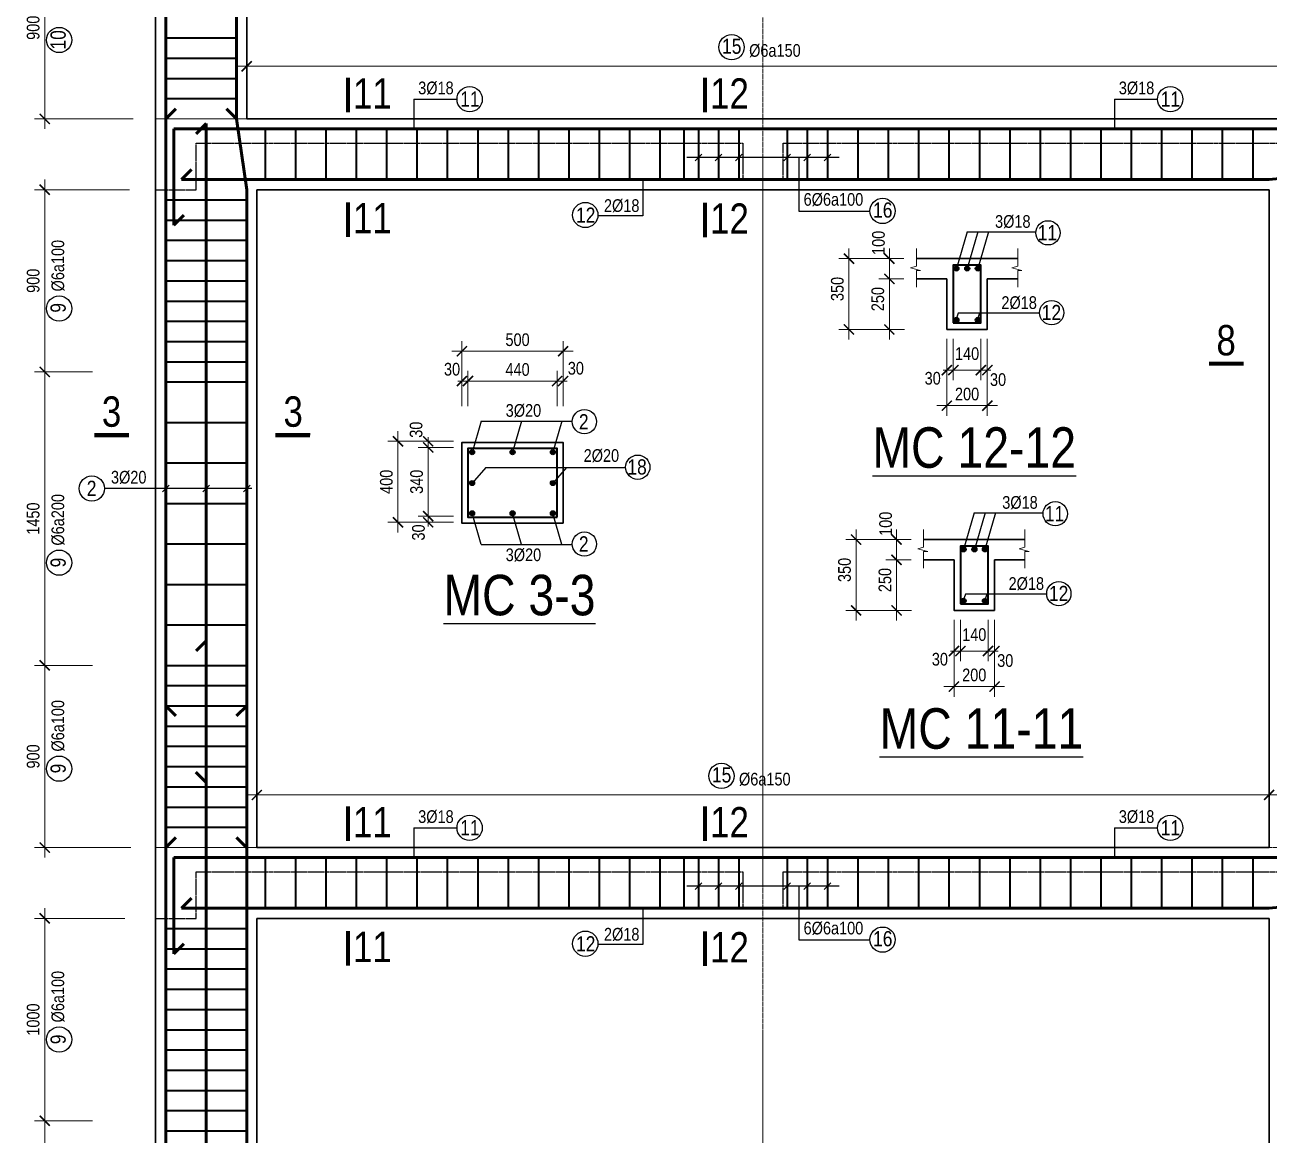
# Model space of a CAD drawing. Header units: inches. Extents: x -959662 to -910219, y 3489550 to 3514317.
# Drawn here: x -952542 to -946396, y 3495741 to 3501226 of the extents above; entities that cross this region are included whole.
import ezdxf

# ---------------------------------------------------------------- set-up
doc = ezdxf.new("R2010")
doc.units = ezdxf.units.IN
doc.header["$LTSCALE"] = 3.5
doc.header["$MEASUREMENT"] = 0
doc.linetypes.add('CENTERX2', pattern=[4, 2.5, -0.5, 0.5, -0.5])
doc.linetypes.add('DASHEDX2', pattern=[1.5, 1, -0.5])
for name, color, linetype, lineweight in [('5.TRUC', 1, 'CENTERX2', 13), ('duongkichthuoc', 4, 'Continuous', 13), ('NET BAO', 4, 'Continuous', 30), ('THEP DAI', 5, 'Continuous', 40), ('THEP DOC', 2, 'Continuous', 60)]:
    doc.layers.add(name, color=color, linetype=linetype, lineweight=lineweight)
for name, color, linetype in [('Net thay', 6, 'Continuous'), ('NETDUTDUT', 3, 'DASHEDX2'), ('text', 3, 'Continuous')]:
    doc.layers.add(name, color=color, linetype=linetype)
doc.styles.add('CHU', font='')
doc.styles.add('Helve-Condense', font='')
doc.styles.add('Text.Helve-condense', font='')
doc.styles.get('CHU').set_extended_font_data('VNI-Helve-Condense')
doc.styles.get('Helve-Condense').set_extended_font_data('VNI-Helve-Condense')
doc.styles.get('Text.Helve-condense').set_extended_font_data('VNI-Helve-Condense')
doc.dimstyles.new('TL25', dxfattribs={"dimscale": 25, "dimtxt": 2.5, "dimasz": 2, "dimexe": 2, "dimexo": 1, "dimgap": 1, "dimtad": 1, "dimdec": 0, "dimzin": 0, "dimdsep": 46, "dimtxsty": 'Helve-Condense', "dimblk": 'ARCHTICK', "dimcen": 2, "dimdle": 2, "dimclrd": 4, "dimclre": 4, "dimclrt": 4, "dimadec": 0, "dimazin": 0, "dimtfac": 0.004, "dimtdec": 0, "dimtmove": 2, "dimatfit": 3, "dimfxl": 1, "dimtolj": 1, "dimtzin": 0, "dimlwd": 13, "dimlwe": 13, "dimarcsym": 1})

# ---------------------------------------------------------------- blocks, each defined once
blk = doc.blocks.new('_ArchTick')
at = {"color": 0, "linetype": 'ByBlock', "const_width": 0.15}
blk.add_lwpolyline([(-0.5, -0.5), (0.5, 0.5)], dxfattribs=at)
blk = doc.blocks.new('*D10')
at = {"layer": 'DEFPOINTS', "color": 0, "transparency": 16777216}
for p in [(-952443.6, 3495812.2), (-952182.3, 3495812.2), (-952293.7, 3494162.2)]:
    blk.add_point(p, dxfattribs=at)
at = {"layer": 'duongkichthuoc', "color": 4, "linetype": 'Continuous', "lineweight": 13, "transparency": 16777216}
for p, q in [((-952443.6, 3494112.2), (-952443.6, 3495862.2)), ((-952207.3, 3495812.2), (-952493.6, 3495812.2)), ((-952318.7, 3494162.2), (-952493.6, 3494162.2))]:
    blk.add_line(p, q, dxfattribs=at)
at = {"layer": 'duongkichthuoc', "color": 4, "lineweight": 13, "transparency": 16777216, "xscale": 50, "yscale": 50, "zscale": 50}
for p, rotation in [((-952443.6, 3495812.2), 90), ((-952443.6, 3494162.2), 270)]:
    blk.add_blockref('_ArchTick', p, dxfattribs=dict(at, rotation=rotation))
at = {"layer": 'duongkichthuoc', "color": 4, "transparency": 16777216, "insert": (-952500.5, 3494987.2), "char_height": 62.5, "attachment_point": 5, "rotation": 90, "style": 'Helve-Condense'}
blk.add_mtext('\\A1;1650', dxfattribs=at)
blk = doc.blocks.new('*D11')
at = {"layer": 'DEFPOINTS', "color": 0, "transparency": 16777216}
for p in [(-952443.6, 3496812.2), (-952023.5, 3496812.2), (-952182.3, 3495812.2)]:
    blk.add_point(p, dxfattribs=at)
at = {"layer": 'duongkichthuoc', "color": 4, "linetype": 'Continuous', "lineweight": 13, "transparency": 16777216}
for p, q in [((-952443.6, 3495762.2), (-952443.6, 3496862.2)), ((-952048.5, 3496812.2), (-952493.6, 3496812.2)), ((-952207.3, 3495812.2), (-952493.6, 3495812.2))]:
    blk.add_line(p, q, dxfattribs=at)
at = {"layer": 'duongkichthuoc', "color": 4, "lineweight": 13, "transparency": 16777216, "xscale": 50, "yscale": 50, "zscale": 50}
for p, rotation in [((-952443.6, 3496812.2), 90), ((-952443.6, 3495812.2), 270)]:
    blk.add_blockref('_ArchTick', p, dxfattribs=dict(at, rotation=rotation))
at = {"layer": 'duongkichthuoc', "color": 4, "transparency": 16777216, "insert": (-952500.5, 3496312.2), "char_height": 62.5, "attachment_point": 5, "rotation": 90, "style": 'Helve-Condense'}
blk.add_mtext('\\A1;1000', dxfattribs=at)
blk = doc.blocks.new('*D12')
at = {"layer": 'DEFPOINTS', "color": 0, "transparency": 16777216}
for p in [(-952443.6, 3498062.2), (-952182.3, 3498062.2), (-951992.7, 3497162.2)]:
    blk.add_point(p, dxfattribs=at)
at = {"layer": 'duongkichthuoc', "color": 4, "linetype": 'Continuous', "lineweight": 13, "transparency": 16777216}
for p, q in [((-952443.6, 3497112.2), (-952443.6, 3498112.2)), ((-952207.3, 3498062.2), (-952493.6, 3498062.2)), ((-952017.7, 3497162.2), (-952493.6, 3497162.2))]:
    blk.add_line(p, q, dxfattribs=at)
at = {"layer": 'duongkichthuoc', "color": 4, "lineweight": 13, "transparency": 16777216, "xscale": 50, "yscale": 50, "zscale": 50}
for p, rotation in [((-952443.6, 3498062.2), 90), ((-952443.6, 3497162.2), 270)]:
    blk.add_blockref('_ArchTick', p, dxfattribs=dict(at, rotation=rotation))
at = {"layer": 'duongkichthuoc', "color": 4, "transparency": 16777216, "insert": (-952500.5, 3497612.2), "char_height": 62.5, "attachment_point": 5, "rotation": 90, "style": 'Helve-Condense'}
blk.add_mtext('\\A1;900', dxfattribs=at)
blk = doc.blocks.new('*D13')
at = {"layer": 'DEFPOINTS', "color": 0, "transparency": 16777216}
for p in [(-952443.6, 3499512.2), (-952182.3, 3499512.2), (-952293.7, 3498062.2)]:
    blk.add_point(p, dxfattribs=at)
at = {"layer": 'duongkichthuoc', "color": 4, "linetype": 'Continuous', "lineweight": 13, "transparency": 16777216}
for p, q in [((-952443.6, 3498012.2), (-952443.6, 3499562.2)), ((-952207.3, 3499512.2), (-952493.6, 3499512.2)), ((-952318.7, 3498062.2), (-952493.6, 3498062.2))]:
    blk.add_line(p, q, dxfattribs=at)
at = {"layer": 'duongkichthuoc', "color": 4, "lineweight": 13, "transparency": 16777216, "xscale": 50, "yscale": 50, "zscale": 50}
for p, rotation in [((-952443.6, 3499512.2), 90), ((-952443.6, 3498062.2), 270)]:
    blk.add_blockref('_ArchTick', p, dxfattribs=dict(at, rotation=rotation))
at = {"layer": 'duongkichthuoc', "color": 4, "transparency": 16777216, "insert": (-952500.5, 3498787.2), "char_height": 62.5, "attachment_point": 5, "rotation": 90, "style": 'Helve-Condense'}
blk.add_mtext('\\A1;1450', dxfattribs=at)
blk = doc.blocks.new('*D14')
at = {"layer": 'DEFPOINTS', "color": 0, "transparency": 16777216}
for p in [(-952443.6, 3500412.2), (-952000, 3500412.2), (-952182.3, 3499512.2)]:
    blk.add_point(p, dxfattribs=at)
at = {"layer": 'duongkichthuoc', "color": 4, "linetype": 'Continuous', "lineweight": 13, "transparency": 16777216}
for p, q in [((-952443.6, 3499462.2), (-952443.6, 3500462.2)), ((-952025, 3500412.2), (-952493.6, 3500412.2)), ((-952207.3, 3499512.2), (-952493.6, 3499512.2))]:
    blk.add_line(p, q, dxfattribs=at)
at = {"layer": 'duongkichthuoc', "color": 4, "lineweight": 13, "transparency": 16777216, "xscale": 50, "yscale": 50, "zscale": 50}
for p, rotation in [((-952443.6, 3500412.2), 90), ((-952443.6, 3499512.2), 270)]:
    blk.add_blockref('_ArchTick', p, dxfattribs=dict(at, rotation=rotation))
at = {"layer": 'duongkichthuoc', "color": 4, "transparency": 16777216, "insert": (-952500.5, 3499962.2), "char_height": 62.5, "attachment_point": 5, "rotation": 90, "style": 'Helve-Condense'}
blk.add_mtext('\\A1;900', dxfattribs=at)
blk = doc.blocks.new('*D15')
at = {"layer": 'DEFPOINTS', "color": 0, "transparency": 16777216}
for p in [(-952443.6, 3501662.2), (-952182.3, 3501662.2), (-951981, 3500762.2)]:
    blk.add_point(p, dxfattribs=at)
at = {"layer": 'duongkichthuoc', "color": 4, "linetype": 'Continuous', "lineweight": 13, "transparency": 16777216}
for p, q in [((-952443.6, 3500712.2), (-952443.6, 3501712.2)), ((-952207.3, 3501662.2), (-952493.6, 3501662.2)), ((-952006, 3500762.2), (-952493.6, 3500762.2))]:
    blk.add_line(p, q, dxfattribs=at)
at = {"layer": 'duongkichthuoc', "color": 4, "lineweight": 13, "transparency": 16777216, "xscale": 50, "yscale": 50, "zscale": 50}
for p, rotation in [((-952443.6, 3501662.2), 90), ((-952443.6, 3500762.2), 270)]:
    blk.add_blockref('_ArchTick', p, dxfattribs=dict(at, rotation=rotation))
at = {"layer": 'duongkichthuoc', "color": 4, "transparency": 16777216, "insert": (-952500.5, 3501212.2), "char_height": 62.5, "attachment_point": 5, "rotation": 90, "style": 'Helve-Condense'}
blk.add_mtext('\\A1;900', dxfattribs=at)

msp = doc.modelspace()

# ---------------------------------------------------------------- hatches: boundary and pattern name
at = {"layer": 'text'}
for points in [[(-947927.9, 3500022.8, 1), (-947952.9, 3500022.8, 1)], [(-947874.7, 3500022.8, 1), (-947899.7, 3500022.8, 1)], [(-947822.2, 3500022.8, 1), (-947847.2, 3500022.8, 1)], [(-947927.9, 3499768.8, 1), (-947952.9, 3499768.8, 1)], [(-947822.2, 3499768.8, 1), (-947847.2, 3499768.8, 1)], [(-950320.4, 3499115.4, 1), (-950345.4, 3499115.4, 1)], [(-950120.1, 3499115.4, 1), (-950145.1, 3499115.4, 1)], [(-949920.8, 3499115.4, 1), (-949945.8, 3499115.4, 1)], [(-950320.4, 3498962.7, 1), (-950345.4, 3498962.7, 1)], [(-949920.8, 3498962.7, 1), (-949945.8, 3498962.7, 1)], [(-950320.4, 3498813.4, 1), (-950345.4, 3498813.4, 1)], [(-950120.1, 3498813.4, 1), (-950145.1, 3498813.4, 1)], [(-949920.8, 3498813.4, 1), (-949945.8, 3498813.4, 1)], [(-947892.5, 3498634.8, 1), (-947917.5, 3498634.8, 1)], [(-947839.3, 3498634.8, 1), (-947864.3, 3498634.8, 1)], [(-947786.8, 3498634.8, 1), (-947811.8, 3498634.8, 1)], [(-947892.5, 3498380.8, 1), (-947917.5, 3498380.8, 1)], [(-947786.8, 3498380.8, 1), (-947811.8, 3498380.8, 1)]]:
    msp.add_hatch(color=256, dxfattribs=at).paths.add_polyline_path(points)

# ---------------------------------------------------------------- linework, layer by layer
at = {"layer": '5.TRUC'}
for p, q in [((-951896, 3508862.2), (-951896, 3490815.3)), ((-948896, 3508862.2), (-948896, 3490815.3)), ((-951896, 3500762.2), (-937396, 3500762.2)), ((-951896, 3497162.2), (-937396, 3497162.2))]:
    msp.add_line(p, q, dxfattribs=at)
at = {"layer": 'duongkichthuoc', "color": 4, "linetype": 'Continuous', "lineweight": 13}
for p, q in [((-948471.4, 3500121.6), (-948471.4, 3499671.6)), ((-948271.7, 3500121.6), (-948271.7, 3499921.6)), ((-948296.7, 3500071.6), (-948521.4, 3500071.6)), ((-948199.8, 3500071.6), (-948323.8, 3500071.6)), ((-948199.8, 3499971.6), (-948323.8, 3499971.6)), ((-948271.7, 3500021.6), (-948271.7, 3499671.6)), ((-950383.1, 3499491.7), (-950383.1, 3499663.8)), ((-949883.1, 3499491.7), (-949883.1, 3499663.8)), ((-948296.7, 3499721.6), (-948521.4, 3499721.6)), ((-948197.7, 3499721.6), (-948321.7, 3499721.6)), ((-947987.8, 3499675.4), (-947987.8, 3499470.9)), ((-947955.8, 3499675.4), (-947955.8, 3499470.9)), ((-947819.8, 3499675.4), (-947819.8, 3499470.9)), ((-947787.8, 3499675.4), (-947787.8, 3499470.9)), ((-950433.1, 3499613.8), (-949833.1, 3499613.8)), ((-947955.8, 3499645.9), (-947955.8, 3499470.9)), ((-947819.8, 3499645.9), (-947819.8, 3499470.9)), ((-950383.1, 3499342.2), (-950383.1, 3499516.7)), ((-950353.1, 3499342.2), (-950353.1, 3499516.7)), ((-950353.1, 3499342.2), (-950353.1, 3499516.7)), ((-949913.1, 3499342.2), (-949913.1, 3499516.7)), ((-949913.1, 3499342.2), (-949913.1, 3499516.7)), ((-949883.1, 3499342.2), (-949883.1, 3499516.7)), ((-948005.8, 3499520.9), (-947769.8, 3499520.9)), ((-947987.8, 3499520.9), (-947955.8, 3499520.9)), ((-947987.8, 3499495.9), (-947987.8, 3499295.3)), ((-947819.8, 3499520.9), (-947787.8, 3499520.9)), ((-947787.8, 3499495.9), (-947787.8, 3499295.3)), ((-950403.1, 3499466.7), (-949863.1, 3499466.7)), ((-950383.1, 3499466.7), (-950353.1, 3499466.7)), ((-949913.1, 3499466.7), (-949883.1, 3499466.7)), ((-948037.8, 3499345.3), (-947737.8, 3499345.3)), ((-950699, 3499219), (-950699, 3498719)), ((-950549.6, 3499189), (-950549.6, 3498749)), ((-950574.6, 3499169), (-950749, 3499169)), ((-950424.6, 3499169), (-950599.6, 3499169)), ((-950424.6, 3499139), (-950599.6, 3499139)), ((-950424.6, 3499139), (-950599.6, 3499139)), ((-950549.6, 3499169), (-950549.6, 3499139)), ((-950574.6, 3498769), (-950749, 3498769)), ((-950424.6, 3498799), (-950599.6, 3498799)), ((-950424.6, 3498799), (-950599.6, 3498799)), ((-950424.6, 3498769), (-950599.6, 3498769)), ((-950549.6, 3498799), (-950549.6, 3498769)), ((-948261.2, 3498683.6), (-948485.9, 3498683.6)), ((-948435.9, 3498733.6), (-948435.9, 3498283.6)), ((-948164.4, 3498683.6), (-948288.4, 3498683.6)), ((-948236.2, 3498733.6), (-948236.2, 3498533.6)), ((-948236.2, 3498633.6), (-948236.2, 3498283.6)), ((-948164.4, 3498583.6), (-948288.4, 3498583.6)), ((-948261.2, 3498333.6), (-948485.9, 3498333.6)), ((-948162.3, 3498333.6), (-948286.2, 3498333.6)), ((-947952.4, 3498287.4), (-947952.4, 3498082.9)), ((-947920.4, 3498287.4), (-947920.4, 3498082.9)), ((-947920.4, 3498257.8), (-947920.4, 3498082.9)), ((-947784.4, 3498287.4), (-947784.4, 3498082.9)), ((-947784.4, 3498257.8), (-947784.4, 3498082.9)), ((-947752.4, 3498287.4), (-947752.4, 3498082.9)), ((-947970.4, 3498132.9), (-947734.4, 3498132.9)), ((-947952.4, 3498132.9), (-947920.4, 3498132.9)), ((-947784.4, 3498132.9), (-947752.4, 3498132.9)), ((-947952.4, 3498107.9), (-947952.4, 3497907.3)), ((-947752.4, 3498107.9), (-947752.4, 3497907.3)), ((-948002.4, 3497957.3), (-947702.4, 3497957.3))]:
    msp.add_line(p, q, dxfattribs=at)
at = {"layer": 'NET BAO'}
for p, q in [((-951896, 3500762.2), (-951896, 3508512.2)), ((-951446, 3500762.2), (-951446, 3504012.2)), ((-951896, 3491662.2), (-951896, 3500762.2)), ((-951446, 3500762.2), (-946396, 3500762.2)), ((-946346, 3500762.2), (-946396, 3500762.2)), ((-951396, 3500412.2), (-946396, 3500412.2)), ((-951396, 3497162.2), (-951396, 3500412.2)), ((-946396, 3497162.2), (-946396, 3500412.2)), ((-948137.8, 3500071.6), (-947637.8, 3500071.6)), ((-948137.8, 3499971.6), (-947987.8, 3499971.6)), ((-947787.8, 3499971.6), (-947637.8, 3499971.6)), ((-948102.4, 3498683.6), (-947602.4, 3498683.6)), ((-948102.4, 3498583.6), (-947952.4, 3498583.6)), ((-947752.4, 3498583.6), (-947602.4, 3498583.6)), ((-951396, 3497162.2), (-946396, 3497162.2)), ((-951396, 3493162.2), (-951396, 3496812.2)), ((-951396, 3496812.2), (-946396, 3496812.2)), ((-946396, 3493162.2), (-946396, 3496812.2))]:
    msp.add_line(p, q, dxfattribs=at)
for points in [[(-947987.8, 3499971.6), (-947987.8, 3499721.6), (-947787.8, 3499721.6), (-947787.8, 3499971.6)], [(-947952.4, 3498583.6), (-947952.4, 3498333.6), (-947752.4, 3498333.6), (-947752.4, 3498583.6)]]:
    msp.add_lwpolyline(points, dxfattribs=at)
msp.add_lwpolyline([(-949883.1, 3498763.9), (-949883.1, 3499163.9), (-950383.1, 3499163.9), (-950383.1, 3498763.9)], close=True, dxfattribs=at)
at = {"layer": 'Net thay', "lineweight": 20}
for q in [(-951133.4, 3499209.5), (-951133.4, 3499199.4)]:
    msp.add_line((-951133.4, 3499199.4), q, dxfattribs=at)
at = {"layer": 'Net thay', "lineweight": 20, "ltscale": 20, "const_width": 20}
for points in [[(-950945.4, 3500965.7), (-950945.4, 3500794.9)], [(-949181.7, 3500965.7), (-949181.7, 3500794.9)], [(-950945.4, 3500349.5), (-950945.4, 3500178.7)], [(-949181.7, 3500347.8), (-949181.7, 3500177.1)], [(-946692.7, 3499552.1), (-946522, 3499552.1)], [(-952197.8, 3499199.4), (-952027, 3499199.4)], [(-951304.2, 3499199.4), (-951133.4, 3499199.4)], [(-950945.4, 3497365.6), (-950945.4, 3497194.8)], [(-949181.7, 3497365.6), (-949181.7, 3497194.8)], [(-950945.4, 3496749.4), (-950945.4, 3496578.6)], [(-949181.7, 3496747.7), (-949181.7, 3496576.9)]]:
    msp.add_lwpolyline(points, dxfattribs=at)
at = {"layer": 'NETDUTDUT'}
for p, q in [((-951446, 3500762.2), (-946346, 3500762.2)), ((-951696, 3500642.2), (-948996, 3500642.2)), ((-948796, 3500642.2), (-946096, 3500642.2)), ((-951396, 3497162.2), (-946396, 3497162.2)), ((-951696, 3497042.2), (-948996, 3497042.2)), ((-948796, 3497042.2), (-946096, 3497042.2))]:
    msp.add_line(p, q, dxfattribs=at)
for points in [[(-951896, 3500762.2), (-951896, 3500412.2), (-951696, 3500412.2), (-951696, 3500642.2)], [(-948996, 3500642.2), (-948996, 3500462.2), (-948796, 3500462.2), (-948796, 3500642.2)], [(-951896, 3497162.2), (-951896, 3497162.2), (-951896, 3496812.2), (-951696, 3496812.2), (-951696, 3497042.2)], [(-948996, 3497042.2), (-948996, 3496862.2), (-948796, 3496862.2), (-948796, 3497042.2)]]:
    msp.add_lwpolyline(points, dxfattribs=at)
at = {"layer": 'text', "color": 3}
for p, q in [((-950619.7, 3500859.1), (-950407.2, 3500859.1)), ((-950619.7, 3500859.1), (-950619.7, 3500712.2)), ((-947159.3, 3500859.1), (-946946.7, 3500859.1)), ((-947159.3, 3500859.1), (-947159.3, 3500712.2)), ((-949231.6, 3500554.2), (-949198.6, 3500587.2)), ((-949131.6, 3500554.2), (-949098.6, 3500587.2)), ((-949031.6, 3500554.2), (-948998.6, 3500587.2)), ((-948793.7, 3500554.2), (-948760.7, 3500587.2)), ((-948693.7, 3500554.2), (-948660.7, 3500587.2)), ((-948593.7, 3500554.2), (-948560.7, 3500587.2)), ((-948519.7, 3500570.7), (-949272.2, 3500570.7)), ((-948718.5, 3500570.7), (-948718.5, 3500305.4)), ((-948718.5, 3500305.4), (-948367.8, 3500305.4)), ((-951419.8, 3498935.8), (-952148.4, 3498935.8)), ((-951862.5, 3498919.3), (-951829.5, 3498952.3)), ((-951663, 3498919.3), (-951630, 3498952.3)), ((-951462.5, 3498919.3), (-951429.5, 3498952.3)), ((-950619.7, 3497259.1), (-950407.2, 3497259.1)), ((-950619.7, 3497259.1), (-950619.7, 3497112.2)), ((-947159.3, 3497259.1), (-946946.7, 3497259.1)), ((-947159.3, 3497259.1), (-947159.3, 3497112.2)), ((-948519.7, 3496970.7), (-949272.2, 3496970.7)), ((-949231.6, 3496954.2), (-949198.6, 3496987.2)), ((-949131.6, 3496954.2), (-949098.6, 3496987.2)), ((-949031.6, 3496954.2), (-948998.6, 3496987.2)), ((-948793.7, 3496954.2), (-948760.7, 3496987.2)), ((-948718.5, 3496970.7), (-948718.5, 3496705.4)), ((-948693.7, 3496954.2), (-948660.7, 3496987.2)), ((-948593.7, 3496954.2), (-948560.7, 3496987.2)), ((-948718.5, 3496705.4), (-948367.8, 3496705.4))]:
    msp.add_line(p, q, dxfattribs=at)
at = {"layer": 'text'}
for p, q in [((-949489.1, 3500462.2), (-949489.1, 3500282.9)), ((-949489.1, 3500282.9), (-949711.2, 3500282.9)), ((-947887.9, 3500203.6), (-947940.4, 3500022.8)), ((-947887.9, 3500203.6), (-947547.7, 3500203.6)), ((-947834.6, 3500203.6), (-947887.2, 3500022.8)), ((-947782.1, 3500203.6), (-947834.7, 3500022.8)), ((-947931.5, 3499801.7), (-947946.8, 3499758)), ((-947530, 3499801.7), (-947931.5, 3499801.7)), ((-947825.8, 3499801.7), (-947841, 3499758)), ((-950288.2, 3499267.9), (-950332.9, 3499114.3)), ((-950288.2, 3499267.9), (-949839.6, 3499267.9)), ((-950088.2, 3499267.9), (-950132.6, 3499115.4)), ((-949888.9, 3499267.9), (-949933.3, 3499115.4)), ((-950265.6, 3499039.7), (-950332.9, 3498962.7)), ((-950265.6, 3499039.7), (-949816.2, 3499039.7)), ((-949866, 3499039.7), (-949933.7, 3498962.3)), ((-949816.2, 3499039.7), (-949574.3, 3499039.7)), ((-950288.2, 3498659.9), (-950332.9, 3498813.4)), ((-950088.2, 3498659.9), (-950132.6, 3498812.4)), ((-949888.9, 3498659.9), (-949933.3, 3498812.4)), ((-947852.4, 3498815.6), (-947905, 3498634.8)), ((-947852.4, 3498815.6), (-947512.3, 3498815.6)), ((-947799.2, 3498815.6), (-947851.8, 3498634.8)), ((-947746.7, 3498815.6), (-947799.3, 3498634.8)), ((-950288.2, 3498659.9), (-949839.6, 3498659.9)), ((-947896.1, 3498413.7), (-947911.3, 3498370)), ((-947494.6, 3498413.7), (-947896.1, 3498413.7)), ((-947790.3, 3498413.7), (-947805.6, 3498370)), ((-949489.1, 3496862.2), (-949489.1, 3496682.9)), ((-949489.1, 3496682.9), (-949711.2, 3496682.9))]:
    msp.add_line(p, q, dxfattribs=at)
at = {"layer": 'text', "color": 4, "lineweight": 20, "ltscale": 0.5}
for p, q in [((-948137.8, 3500120.9), (-948137.8, 3500034.4)), ((-947637.8, 3500120.9), (-947637.8, 3500034.4)), ((-948137.8, 3500034.4), (-948166.7, 3500026.4)), ((-947637.8, 3500034.4), (-947666.7, 3500026.4)), ((-948166.7, 3500026.4), (-948117.3, 3500012.2)), ((-948117.3, 3500012.2), (-948137.8, 3500012.2)), ((-948137.8, 3500012.2), (-948137.8, 3499931)), ((-947666.7, 3500026.4), (-947617.3, 3500012.2)), ((-947617.3, 3500012.2), (-947637.8, 3500012.2)), ((-947637.8, 3500012.2), (-947637.8, 3499931)), ((-948102.4, 3498732.9), (-948102.4, 3498646.4)), ((-947602.4, 3498732.9), (-947602.4, 3498646.4)), ((-948102.4, 3498646.4), (-948131.2, 3498638.4)), ((-948131.2, 3498638.4), (-948081.9, 3498624.1)), ((-948081.9, 3498624.1), (-948102.4, 3498624.1)), ((-948102.4, 3498624.1), (-948102.4, 3498543)), ((-947602.4, 3498646.4), (-947631.2, 3498638.4)), ((-947631.2, 3498638.4), (-947581.9, 3498624.1)), ((-947581.9, 3498624.1), (-947602.4, 3498624.1)), ((-947602.4, 3498624.1), (-947602.4, 3498543))]:
    msp.add_line(p, q, dxfattribs=at)
at = {"layer": 'text', "color": 3}
for centre in [(-952372.3, 3501151.7), (-949050.9, 3501115.9), (-950344.7, 3500859.1), (-946884.2, 3500859.1), (-948305.3, 3500307), (-948305.3, 3500307), (-952372.3, 3499824.9), (-952210.9, 3498935.8), (-952372.3, 3498569.5), (-952372.3, 3497551.7), (-949100.9, 3497515.9), (-950344.7, 3497259.1), (-946884.2, 3497259.1), (-948305.3, 3496707), (-948305.3, 3496707), (-952372.3, 3496213.5)]:
    msp.add_circle(centre, 62.5, dxfattribs=at)
at = {"layer": 'text'}
for centre, radius in [((-949773.6, 3500287.1), 62.5), ((-947487.9, 3500199.1), 60), ((-947940.4, 3500022.8), 12.5), ((-947887.2, 3500022.8), 12.5), ((-947834.7, 3500022.8), 12.5), ((-947470.1, 3499804.6), 60), ((-947940.4, 3499768.8), 12.5), ((-947834.7, 3499768.8), 12.5), ((-949777.8, 3499266.4), 60), ((-950332.9, 3499115.4), 12.5), ((-950132.6, 3499115.4), 12.5), ((-949933.3, 3499115.4), 12.5), ((-949514.3, 3499041.2), 60), ((-950332.9, 3498962.7), 12.5), ((-949933.3, 3498962.7), 12.5), ((-947452.4, 3498811.1), 60), ((-950332.9, 3498813.4), 12.5), ((-950132.6, 3498813.4), 12.5), ((-949933.3, 3498813.4), 12.5), ((-949777.8, 3498661.3), 60), ((-947905, 3498634.8), 12.5), ((-947851.8, 3498634.8), 12.5), ((-947799.3, 3498634.8), 12.5), ((-947434.7, 3498416.5), 60), ((-947905, 3498380.8), 12.5), ((-947799.3, 3498380.8), 12.5), ((-949773.6, 3496687.1), 62.5)]:
    msp.add_circle(centre, radius, dxfattribs=at)
at = {"layer": 'THEP DAI'}
for p, q in [((-951846, 3501162.2), (-951496, 3501162.2)), ((-951846, 3501162.2), (-951496, 3501162.2)), ((-951846, 3501062.2), (-951496, 3501062.2)), ((-951846, 3501062.2), (-951496, 3501062.2)), ((-951846, 3501062.2), (-951496, 3501062.2)), ((-951846, 3500962.2), (-951496, 3500962.2)), ((-951846, 3500962.2), (-951496, 3500962.2)), ((-951846, 3500862.2), (-951496, 3500862.2)), ((-951846, 3500862.2), (-951496, 3500862.2)), ((-951846, 3500862.2), (-951496, 3500862.2)), ((-951355.1, 3500712.2), (-951355.1, 3500462.2)), ((-951205.1, 3500712.2), (-951205.1, 3500462.2)), ((-951055.1, 3500712.2), (-951055.1, 3500462.2)), ((-950905.1, 3500712.2), (-950905.1, 3500462.2)), ((-950755.1, 3500712.2), (-950755.1, 3500462.2)), ((-950755.1, 3500712.2), (-950755.1, 3500462.2)), ((-950605.1, 3500712.2), (-950605.1, 3500462.2)), ((-950455.1, 3500712.2), (-950455.1, 3500462.2)), ((-950305.1, 3500712.2), (-950305.1, 3500462.2)), ((-950155.1, 3500712.2), (-950155.1, 3500462.2)), ((-950155.1, 3500712.2), (-950155.1, 3500462.2)), ((-950005.1, 3500712.2), (-950005.1, 3500462.2)), ((-949855.1, 3500712.2), (-949855.1, 3500462.2)), ((-949705.1, 3500712.2), (-949705.1, 3500462.2)), ((-949555.1, 3500712.2), (-949555.1, 3500462.2)), ((-949555.1, 3500712.2), (-949555.1, 3500462.2)), ((-949405.1, 3500712.2), (-949405.1, 3500462.2)), ((-949286.5, 3500712.2), (-949286.5, 3500462.2)), ((-949215.1, 3500712.2), (-949215.1, 3500462.2)), ((-949115.1, 3500712.2), (-949115.1, 3500462.2)), ((-949015.1, 3500712.2), (-949015.1, 3500462.2)), ((-948777.2, 3500712.2), (-948777.2, 3500462.2)), ((-948677.2, 3500712.2), (-948677.2, 3500462.2)), ((-948577.2, 3500712.2), (-948577.2, 3500462.2)), ((-948427.2, 3500712.2), (-948427.2, 3500462.2)), ((-948427.2, 3500712.2), (-948427.2, 3500462.2)), ((-948277.2, 3500712.2), (-948277.2, 3500462.2)), ((-948127.2, 3500712.2), (-948127.2, 3500462.2)), ((-947977.2, 3500712.2), (-947977.2, 3500462.2)), ((-947977.2, 3500712.2), (-947977.2, 3500462.2)), ((-947827.2, 3500712.2), (-947827.2, 3500462.2)), ((-947677.2, 3500712.2), (-947677.2, 3500462.2)), ((-947527.2, 3500712.2), (-947527.2, 3500462.2)), ((-947377.2, 3500712.2), (-947377.2, 3500462.2)), ((-947377.2, 3500712.2), (-947377.2, 3500462.2)), ((-947227.2, 3500712.2), (-947227.2, 3500462.2)), ((-947077.2, 3500712.2), (-947077.2, 3500462.2)), ((-946927.2, 3500712.2), (-946927.2, 3500462.2)), ((-946927.2, 3500712.2), (-946927.2, 3500462.2)), ((-946777.2, 3500712.2), (-946777.2, 3500462.2)), ((-946627.2, 3500712.2), (-946627.2, 3500462.2)), ((-946477.2, 3500712.2), (-946477.2, 3500462.2)), ((-951846, 3500362.2), (-951446, 3500362.2)), ((-951846, 3500262.2), (-951446, 3500262.2)), ((-951846, 3500162.2), (-951446, 3500162.2)), ((-951846, 3500062.2), (-951446, 3500062.2)), ((-951846, 3499962.2), (-951446, 3499962.2)), ((-951846, 3499862.2), (-951446, 3499862.2)), ((-951846, 3499762.2), (-951446, 3499762.2)), ((-951846, 3499662.2), (-951446, 3499662.2)), ((-951846, 3499562.2), (-951446, 3499562.2)), ((-951846, 3499462.2), (-951446, 3499462.2)), ((-951846, 3499262.2), (-951446, 3499262.2)), ((-951846, 3499062.2), (-951446, 3499062.2)), ((-951846, 3498862.2), (-951446, 3498862.2)), ((-951846, 3498662.2), (-951446, 3498662.2)), ((-951846, 3498462.2), (-951446, 3498462.2)), ((-951846, 3498262.2), (-951446, 3498262.2)), ((-951846, 3498062.2), (-951446, 3498062.2)), ((-951846, 3497962.2), (-951446, 3497962.2)), ((-951846, 3497962.2), (-951446, 3497962.2)), ((-951846, 3497862.2), (-951446, 3497862.2)), ((-951846, 3497862.2), (-951446, 3497862.2)), ((-951846, 3497862.2), (-951446, 3497862.2)), ((-951846, 3497762.2), (-951446, 3497762.2)), ((-951846, 3497762.2), (-951446, 3497762.2)), ((-951846, 3497662.2), (-951446, 3497662.2)), ((-951846, 3497662.2), (-951446, 3497662.2)), ((-951846, 3497662.2), (-951446, 3497662.2)), ((-951846, 3497562.2), (-951446, 3497562.2)), ((-951846, 3497562.2), (-951446, 3497562.2)), ((-951846, 3497462.2), (-951446, 3497462.2)), ((-951846, 3497462.2), (-951446, 3497462.2)), ((-951846, 3497462.2), (-951446, 3497462.2)), ((-951846, 3497362.2), (-951446, 3497362.2)), ((-951846, 3497362.2), (-951446, 3497362.2)), ((-951846, 3497262.2), (-951446, 3497262.2)), ((-951846, 3497262.2), (-951446, 3497262.2)), ((-951846, 3497262.2), (-951446, 3497262.2)), ((-951355.1, 3497112.2), (-951355.1, 3496862.2)), ((-951205.1, 3497112.2), (-951205.1, 3496862.2)), ((-951055.1, 3497112.2), (-951055.1, 3496862.2)), ((-950905.1, 3497112.2), (-950905.1, 3496862.2)), ((-950755.1, 3497112.2), (-950755.1, 3496862.2)), ((-950755.1, 3497112.2), (-950755.1, 3496862.2)), ((-950605.1, 3497112.2), (-950605.1, 3496862.2)), ((-950455.1, 3497112.2), (-950455.1, 3496862.2)), ((-950305.1, 3497112.2), (-950305.1, 3496862.2)), ((-950155.1, 3497112.2), (-950155.1, 3496862.2)), ((-950155.1, 3497112.2), (-950155.1, 3496862.2)), ((-950005.1, 3497112.2), (-950005.1, 3496862.2)), ((-949855.1, 3497112.2), (-949855.1, 3496862.2)), ((-949705.1, 3497112.2), (-949705.1, 3496862.2)), ((-949555.1, 3497112.2), (-949555.1, 3496862.2)), ((-949555.1, 3497112.2), (-949555.1, 3496862.2)), ((-949405.1, 3497112.2), (-949405.1, 3496862.2)), ((-949286.5, 3497112.2), (-949286.5, 3496862.2)), ((-949215.1, 3497112.2), (-949215.1, 3496862.2)), ((-949115.1, 3497112.2), (-949115.1, 3496862.2)), ((-949015.1, 3497112.2), (-949015.1, 3496862.2)), ((-948777.2, 3497112.2), (-948777.2, 3496862.2)), ((-948677.2, 3497112.2), (-948677.2, 3496862.2)), ((-948577.2, 3497112.2), (-948577.2, 3496862.2)), ((-948427.2, 3497112.2), (-948427.2, 3496862.2)), ((-948427.2, 3497112.2), (-948427.2, 3496862.2)), ((-948277.2, 3497112.2), (-948277.2, 3496862.2)), ((-948127.2, 3497112.2), (-948127.2, 3496862.2)), ((-947977.2, 3497112.2), (-947977.2, 3496862.2)), ((-947977.2, 3497112.2), (-947977.2, 3496862.2)), ((-947827.2, 3497112.2), (-947827.2, 3496862.2)), ((-947677.2, 3497112.2), (-947677.2, 3496862.2)), ((-947527.2, 3497112.2), (-947527.2, 3496862.2)), ((-947377.2, 3497112.2), (-947377.2, 3496862.2)), ((-947377.2, 3497112.2), (-947377.2, 3496862.2)), ((-947227.2, 3497112.2), (-947227.2, 3496862.2)), ((-947077.2, 3497112.2), (-947077.2, 3496862.2)), ((-946927.2, 3497112.2), (-946927.2, 3496862.2)), ((-946927.2, 3497112.2), (-946927.2, 3496862.2)), ((-946777.2, 3497112.2), (-946777.2, 3496862.2)), ((-946627.2, 3497112.2), (-946627.2, 3496862.2)), ((-946477.2, 3497112.2), (-946477.2, 3496862.2)), ((-951846, 3496762.2), (-951446, 3496762.2)), ((-951846, 3496762.2), (-951446, 3496762.2)), ((-951846, 3496662.2), (-951446, 3496662.2)), ((-951846, 3496662.2), (-951446, 3496662.2)), ((-951846, 3496662.2), (-951446, 3496662.2)), ((-951846, 3496562.2), (-951446, 3496562.2)), ((-951846, 3496562.2), (-951446, 3496562.2)), ((-951846, 3496562.2), (-951446, 3496562.2)), ((-951846, 3496462.2), (-951446, 3496462.2)), ((-951846, 3496462.2), (-951446, 3496462.2)), ((-951846, 3496462.2), (-951446, 3496462.2)), ((-951846, 3496362.2), (-951446, 3496362.2)), ((-951846, 3496362.2), (-951446, 3496362.2)), ((-951846, 3496362.2), (-951446, 3496362.2)), ((-951846, 3496262.2), (-951446, 3496262.2)), ((-951846, 3496262.2), (-951446, 3496262.2)), ((-951846, 3496262.2), (-951446, 3496262.2)), ((-951846, 3496162.2), (-951446, 3496162.2)), ((-951846, 3496162.2), (-951446, 3496162.2)), ((-951846, 3496062.2), (-951446, 3496062.2)), ((-951846, 3496062.2), (-951446, 3496062.2)), ((-951846, 3495962.2), (-951446, 3495962.2)), ((-951846, 3495962.2), (-951446, 3495962.2)), ((-951846, 3495862.2), (-951446, 3495862.2)), ((-951846, 3495862.2), (-951446, 3495862.2)), ((-951846, 3495762.2), (-951446, 3495762.2)), ((-951846, 3495762.2), (-951446, 3495762.2))]:
    msp.add_line(p, q, dxfattribs=at)
for points in [[(-947955.8, 3499753.6), (-947819.8, 3499753.6), (-947819.8, 3500039.6), (-947955.8, 3500039.6)], [(-949913.1, 3498793.9), (-949913.1, 3499133.9), (-950353.1, 3499133.9), (-950353.1, 3498793.9)], [(-947920.4, 3498365.6), (-947784.4, 3498365.6), (-947784.4, 3498651.6), (-947920.4, 3498651.6)]]:
    msp.add_lwpolyline(points, close=True, dxfattribs=at)
at = {"layer": 'THEP DOC'}
for p, q in [((-951846, 3491662.2), (-951846, 3508821.5)), ((-951496, 3500762.2), (-951496, 3508821.5)), ((-951846, 3500762.2), (-951796, 3500812.2)), ((-951496, 3500762.2), (-951546, 3500812.2)), ((-937474.1, 3500712.2), (-951806.3, 3500712.2)), ((-951806.3, 3500712.2), (-951806.3, 3500236.5)), ((-951696, 3500688.7), (-951646, 3500738.7)), ((-951646.5, 3491662.2), (-951646, 3500738.7)), ((-951496, 3500762.2), (-951446, 3500412.2)), ((-951768.7, 3500462.2), (-951718.7, 3500512.2)), ((-951333.4, 3500462.2), (-951768.7, 3500462.2)), ((-951283.4, 3500462.2), (-951733.4, 3500462.2)), ((-951283.4, 3500462.2), (-946396, 3500462.2)), ((-946396, 3500462.2), (-945896, 3500512.2)), ((-951446, 3491662.2), (-951446, 3500412.2)), ((-951756.3, 3500286.5), (-951806.3, 3500236.5)), ((-951695.4, 3498133.8), (-951645.4, 3498183.8)), ((-951846, 3497862.2), (-951796, 3497812.2)), ((-951496, 3497812.2), (-951446, 3497862.2)), ((-951646.5, 3497483.8), (-951696.5, 3497533.8)), ((-951846, 3497162.2), (-951796, 3497212.2)), ((-951447.1, 3497162.2), (-951497.1, 3497212.2)), ((-937474.1, 3497112.2), (-951806.3, 3497112.2)), ((-951806.3, 3497112.2), (-951806.3, 3496636.5)), ((-951768.7, 3496862.2), (-951718.7, 3496912.2)), ((-946396, 3496862.2), (-945896, 3496912.2)), ((-951333.4, 3496862.2), (-951768.7, 3496862.2)), ((-951283.4, 3496862.2), (-951733.4, 3496862.2)), ((-951283.4, 3496862.2), (-946396, 3496862.2)), ((-951756.3, 3496686.5), (-951806.3, 3496636.5))]:
    msp.add_line(p, q, dxfattribs=at)
at = {"layer": 'THEP DOC', "color": 4, "linetype": 'Continuous', "lineweight": 13}
for p, q in [((-951496, 3501021.9), (-946296, 3501021.9)), ((-951446, 3500787.2), (-951446, 3501071.9)), ((-951396, 3497187.2), (-951396, 3497471.9)), ((-946396, 3497187.2), (-946396, 3497471.9)), ((-951446, 3497421.9), (-946346, 3497421.9))]:
    msp.add_line(p, q, dxfattribs=at)

# ---------------------------------------------------------------- block references
at = {"layer": 'duongkichthuoc', "color": 4, "lineweight": 13, "xscale": 50, "yscale": 50, "zscale": 50}
for p, rotation in [((-948471.4, 3500071.6), 90), ((-948271.7, 3500071.6), 90), ((-948271.7, 3499971.6), 270), ((-948271.7, 3499971.6), 90), ((-948471.4, 3499721.6), 270), ((-948271.7, 3499721.6), 270), ((-950383.1, 3499613.8), 180), ((-947987.8, 3499520.9), 180), ((-947955.8, 3499520.9), 180), ((-947787.8, 3499520.9), 180), ((-950383.1, 3499466.7), 180), ((-950353.1, 3499466.7), 180), ((-949883.1, 3499466.7), 180), ((-947987.8, 3499345.3), 180), ((-950699, 3499169), 90), ((-950549.6, 3499169), 270), ((-950549.6, 3499139), 90), ((-950549.6, 3498799), 270), ((-950699, 3498769), 270), ((-950549.6, 3498769), 270), ((-948435.9, 3498683.6), 90), ((-948236.2, 3498683.6), 90), ((-948236.2, 3498583.6), 270), ((-948236.2, 3498583.6), 90), ((-948435.9, 3498333.6), 270), ((-948236.2, 3498333.6), 270), ((-947952.4, 3498132.9), 180), ((-947920.4, 3498132.9), 180), ((-947752.4, 3498132.9), 180), ((-947952.4, 3497957.3), 180)]:
    msp.add_blockref('_ArchTick', p, dxfattribs=dict(at, rotation=rotation))
for p in [(-949883.1, 3499613.8), (-947819.8, 3499520.9), (-949913.1, 3499466.7), (-947787.8, 3499345.3), (-947784.4, 3498132.9), (-947752.4, 3497957.3)]:
    msp.add_blockref('_ArchTick', p, dxfattribs=at)
at = {"layer": 'THEP DOC', "color": 4, "lineweight": 13, "xscale": 50, "yscale": 50, "zscale": 50, "rotation": 180}
for p in [(-951446, 3501021.9), (-951396, 3497421.9)]:
    msp.add_blockref('_ArchTick', p, dxfattribs=at)
at = {"layer": 'THEP DOC', "color": 4, "lineweight": 13, "xscale": 50, "yscale": 50, "zscale": 50}
msp.add_blockref('_ArchTick', (-946396, 3497421.9), dxfattribs=at)

# ---------------------------------------------------------------- texts
at = {"layer": 'duongkichthuoc', "color": 4, "char_height": 62.5, "attachment_point": 5, "rotation": 90, "style": 'Helve-Condense'}
for s, insert in [('\\A1;100', (-948325.4, 3500149.5)), ('\\A1;350', (-948528.3, 3499921.6)), ('\\A1;250', (-948328.6, 3499871.6)), ('\\A1;30', (-950609.1, 3499226.4)), ('\\A1;400', (-950755.9, 3498969)), ('\\A1;340', (-950606.5, 3498969)), ('\\A1;100', (-948289.9, 3498761.5)), ('\\A1;30', (-950597.5, 3498718.7)), ('\\A1;350', (-948492.9, 3498533.6)), ('\\A1;250', (-948293.2, 3498483.6))]:
    msp.add_mtext(s, dxfattribs=dict(at, insert=insert))
at = {"layer": 'duongkichthuoc', "color": 4, "char_height": 62.5, "attachment_point": 5, "style": 'Helve-Condense'}
for s, insert in [('\\A1;500', (-950108.1, 3499670.7)), ('\\A1;140', (-947887.8, 3499601.8)), ('\\A1;30', (-950431.6, 3499524.9)), ('\\A1;440', (-950108.1, 3499523.6)), ('\\A1;30', (-949820.1, 3499529.6)), ('\\A1;30', (-948057.6, 3499480.1)), ('\\A1;30', (-947734.8, 3499473.5)), ('\\A1;200', (-947887.8, 3499402.3)), ('\\A1;140', (-947852.4, 3498213.8)), ('\\A1;30', (-948022.1, 3498092.1)), ('\\A1;30', (-947699.3, 3498085.5)), ('\\A1;200', (-947852.4, 3498014.3))]:
    msp.add_mtext(s, dxfattribs=dict(at, insert=insert))
at = {"layer": 'Net thay', "lineweight": 20, "ltscale": 20, "style": 'CHU'}
for s, p in [('11', (-950920.4, 3500812.2)), ('12', (-949156.7, 3500812.2)), ('11', (-950920.4, 3500196)), ('12', (-949156.7, 3500194.3)), ('8', (-946656.1, 3499593.6)), ('3', (-952161.2, 3499241)), ('3', (-951264.3, 3499241)), ('11', (-950920.4, 3497212.1)), ('12', (-949156.7, 3497212.1)), ('11', (-950920.4, 3496595.9)), ('12', (-949156.7, 3496594.2))]:
    msp.add_text(s, height=150, dxfattribs=at).set_placement(p)
at = {"layer": 'text', "color": 4, "rotation": 90, "style": 'Text.Helve-condense'}
for s, insert, char_height, width, attachment_point in [('10', (-952377, 3501152.5), 75, 317.247, 5), ('Þ6a100', (-952410.1, 3500164.1), 62.5, 924.543, 3), ('9', (-952377, 3499828.5), 75, 317.247, 5), ('Þ6a200', (-952410.1, 3498908.6), 62.5, 924.543, 3), ('9', (-952377, 3498570.2), 75, 317.247, 5), ('Þ6a100', (-952410.1, 3497890.9), 62.5, 924.543, 3), ('9', (-952377, 3497552.5), 75, 317.247, 5), ('Þ6a100', (-952410.1, 3496552.7), 62.5, 924.543, 3), ('9', (-952377, 3496214.2), 75, 317.247, 5)]:
    msp.add_mtext(s, dxfattribs=dict(at, insert=insert, char_height=char_height, width=width, attachment_point=attachment_point))
at = {"layer": 'text', "color": 4, "style": 'Text.Helve-condense'}
for s, insert, char_height, width, attachment_point in [('15', (-949050.1, 3501120.5), 75, 317.247, 5), ('Þ6a150', (-948709.6, 3501131.4), 62.5, 924.543, 3), ('3Þ18', (-950598.9, 3500946.2), 62.5, 924.543, 1), ('11', (-950343.7, 3500859.9), 75, 317.247, 5), ('3Þ18', (-947138.4, 3500946.2), 62.5, 924.543, 1), ('11', (-946883.3, 3500859.9), 75, 317.247, 5), ('2Þ18', (-949506.1, 3500300.1), 62.5, 327.058, 9), ('6Þ6a100', (-948400.6, 3500395.5), 62.5, 924.543, 3), ('16', (-948304.2, 3500311.2), 75, 317.247, 5), ('12', (-949771.6, 3500286.3), 75, 317.247, 5), ('3Þ18', (-947749.6, 3500286.5), 62.5, 327.058, 1), ('11', (-947491.3, 3500199.9), 75, 317.247, 5), ('2Þ18', (-947543.2, 3499885.6), 62.5, 327.058, 3), ('12', (-947471.1, 3499805.4), 75, 317.247, 5), ('3Þ20', (-949991.4, 3499288.1), 62.5, 327.058, 9), ('2', (-949781.2, 3499265.6), 75, 317.247, 5), ('2Þ20', (-949606.5, 3499130.1), 62.5, 327.058, 3), ('18', (-949517.7, 3499042), 75, 317.247, 5), ('3Þ20', (-951941.1, 3499022.9), 62.5, 924.543, 3), ('2', (-952211.9, 3498936.6), 75, 317.247, 5), ('3Þ18', (-947714.1, 3498898.5), 62.5, 327.058, 1), ('11', (-947455.8, 3498811.9), 75, 317.247, 5), ('2', (-949781.2, 3498662.1), 75, 317.247, 5), ('3Þ20', (-949991.4, 3498639.6), 62.5, 327.058, 3), ('2Þ18', (-947507.7, 3498497.6), 62.5, 327.058, 3), ('12', (-947435.6, 3498417.4), 75, 317.247, 5), ('15', (-949100.1, 3497520.5), 75, 317.247, 5), ('Þ6a150', (-948759.6, 3497531.4), 62.5, 924.543, 3), ('3Þ18', (-950598.9, 3497346.2), 62.5, 924.543, 1), ('3Þ18', (-947138.4, 3497346.2), 62.5, 924.543, 1), ('11', (-950343.7, 3497259.9), 75, 317.247, 5), ('11', (-946883.3, 3497259.9), 75, 317.247, 5), ('6Þ6a100', (-948400.6, 3496795.5), 62.5, 924.543, 3), ('12', (-949771.6, 3496686.3), 75, 317.247, 5), ('2Þ18', (-949506.1, 3496700.1), 62.5, 327.058, 9), ('16', (-948304.2, 3496711.2), 75, 317.247, 5)]:
    msp.add_mtext(s, dxfattribs=dict(at, insert=insert, char_height=char_height, width=width, attachment_point=attachment_point))
at = {"layer": 'text', "char_height": 200, "width": 5430.178, "attachment_point": 1, "style": 'Text.Helve-condense'}
for s, insert in [('{\\LMC 12-12}', (-948355.2, 3499238.3)), ('{\\LMC 3-3}', (-950474.2, 3498509.5)), ('{\\LMC 11-11}', (-948319.7, 3497850.3))]:
    msp.add_mtext(s, dxfattribs=dict(at, insert=insert))

# ---------------------------------------------------------------- dimensions: what is measured, and where the dimension line sits
at = {"layer": 'duongkichthuoc'}
for base, p1, p2, picture, middle in [((-952443.6, 3501662.2), (-951981, 3500762.2), (-952182.3, 3501662.2), '*D15', (-952500.5, 3501212.2)), ((-952443.6, 3500412.2), (-952182.3, 3499512.2), (-952000, 3500412.2), '*D14', (-952500.5, 3499962.2)), ((-952443.6, 3499512.2), (-952293.7, 3498062.2), (-952182.3, 3499512.2), '*D13', (-952500.5, 3498787.2)), ((-952443.6, 3498062.2), (-951992.7, 3497162.2), (-952182.3, 3498062.2), '*D12', (-952500.5, 3497612.2)), ((-952443.6, 3496812.2), (-952182.3, 3495812.2), (-952023.5, 3496812.2), '*D11', (-952500.5, 3496312.2)), ((-952443.6, 3495812.2), (-952293.7, 3494162.2), (-952182.3, 3495812.2), '*D10', (-952500.5, 3494987.2))]:
    dim = msp.add_linear_dim(base=base, p1=p1, p2=p2, angle=90, dimstyle='TL25', dxfattribs=at)
    dim.commit()
    dim.dimension.update_dxf_attribs({"geometry": picture, "text_midpoint": middle})

doc.saveas('drawing.dxf')
